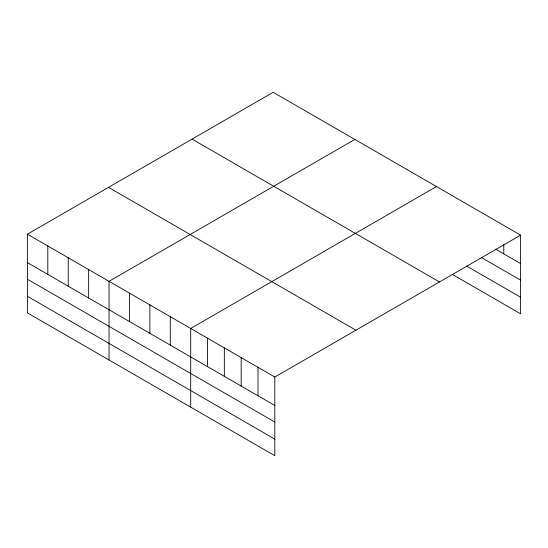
<?xml version="1.0" encoding="UTF-8"?>
<svg xmlns="http://www.w3.org/2000/svg" width="548" height="548" viewBox="0 0 548 548"><rect width="100%" height="100%" fill="white"/><g stroke="black" fill="none" stroke-linecap="round" stroke-linejoin="round"><path stroke-width="0.82" d="M520.6 235.133L273.185 92.283L27.4 234.188L27.4 312.867L274.815 455.717L274.815 377.031L520.6 235.133L520.6 313.812L451.84 274.116M354.83 139.425L109.045 281.329L109.045 360.009M436.475 186.567L190.697 328.464L190.697 407.143M495.728 249.21L520.6 263.567M481.096 257.341L520.6 280.151M466.471 265.979L520.6 297.235M192.074 139.117L439.489 281.96M108.511 187.361L355.926 330.204M27.4 234.188L274.815 377.031M27.4 262.622L274.815 405.472M27.4 279.206L274.815 422.049M27.4 296.29L274.815 439.133M503.776 244.655L503.776 253.854M257.992 367.318L257.992 395.759M241.168 357.604L241.168 386.045M224.344 347.891L224.344 376.332M207.521 338.178L207.521 366.619M170.284 316.682L170.284 345.117M149.871 304.894L149.871 333.335M129.458 293.112L129.458 321.546M88.639 269.541L88.639 297.982M68.226 257.759L68.226 286.193M47.813 245.97L47.813 274.411"/></g></svg>
